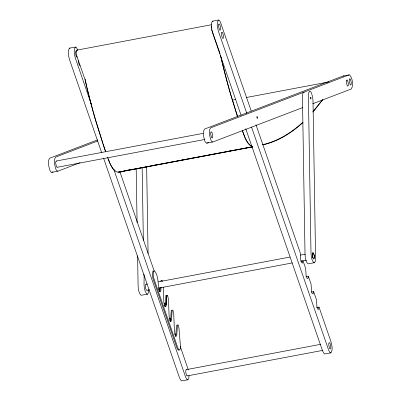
<?xml version="1.0" encoding="UTF-8"?>
<svg xmlns="http://www.w3.org/2000/svg" width="401" height="401" viewBox="0 0 401 401"><rect width="100%" height="100%" fill="white"/><g stroke="black" fill="none" stroke-linecap="round" stroke-linejoin="round"><path stroke-width="0.6" d="M148.666 289.818L148.415 292.705L147.613 294.139L141.097 295.296C138.535 293.016 138.41 289.071 138.104 285.868L137.613 255.823M189.056 375.637L188.731 378.499L187.879 379.827L181.347 380.91L179.608 378.093L103.558 158.109M164.094 303.326L165.287 303.101L164.981 305.151L164.174 305.392M160.174 287.908L159.783 291.572M161.087 287.126L160.806 290.89L160.46 291.748L159.949 291.818A2.952 0.897 79.3 0 1 159.122 290.449C157.628 283.948 158.871 276.595 154.666 270.941L153.794 271.121C152.686 273.903 153.388 277.106 154.315 279.853L177.854 347.918L179.147 350.008L179.558 350.038L180.189 349.05A6.446 1.965 79.3 0 0 180.375 345.617L178.996 328.394L178.305 325.221A1.554 0.471 79.3 0 0 177.994 324.795L177.432 325.346L176.746 335.296L176.405 336.153L175.894 336.223A2.952 0.897 79.3 0 1 175.062 334.855L174.46 331.522L173.738 314.178L172.991 310.419A1.554 0.471 79.3 0 0 172.681 309.993L172.114 310.544L171.433 320.494L171.092 321.351L170.58 321.422A2.952 0.897 79.3 0 1 169.748 320.053L169.147 316.72L168.425 299.372L167.678 295.622A1.544 0.471 79.3 0 0 167.367 295.191L166.801 295.743L166.119 305.692L165.773 306.549L165.262 306.62A2.952 0.897 79.3 0 1 164.435 305.251L163.829 301.918L163.232 287.056M166.595 295.452L166.189 295.387L165.929 295.908L165.327 305.181L164.901 306.715M159.944 287.637L159.408 290.013L158.515 289.522M168.846 318.905L170.636 318.569L170.33 320.615L169.823 321.026M311.276 292.073L313.667 291.622L313.131 293.998L312.239 293.502L311.677 292.093L311.036 284.003L308.319 276.159L305.933 276.605M316.625 307.537L319.016 307.086L318.479 309.462L317.587 308.97L317.021 307.557L316.379 299.467L313.667 291.622M308.319 276.159L308.013 278.209L307.507 278.615L306.89 278.038L306.113 275.728L305.687 268.54L302.976 260.695L302.665 262.74L302.164 263.151C299.652 260.625 300.945 256.199 300.339 253.076L255.953 124.676M175.673 336.078L176.555 325.512L177.122 324.96A1.554 0.471 79.3 0 1 177.222 325.051M160.611 281.106L161.177 280.55A1.554 0.471 79.3 0 1 161.387 280.785M161.488 280.941L161.949 280.344L162.565 281.342M346.459 80.471L347.086 79.899L347.612 80.556L348.324 83.493A3.86 1.178 79.3 0 1 348.213 85.553L347.832 86.14L347.321 85.894L346.344 82.531A3.86 1.178 79.3 0 1 346.459 80.471M170.214 321.517L170.641 319.983L171.242 310.71L171.803 310.158M175.528 336.319L175.984 334.033L174.786 334.259M322.449 99.829L312.875 111.799M322.855 99.643L312.94 112.1M147.127 290.108L146.681 290.344C145.347 288.81 144.886 286.053 145.824 284.234L146.325 284.414M314.534 262.69L315.336 261.257L315.592 258.374L313.006 100.636L312.645 97.072L311.492 93.107A5.779 1.764 79.3 0 0 310.61 91.649L309.472 91.243L308.554 93.283A8.251 2.516 79.3 0 0 308.419 95.558L311.001 253.297C311.306 256.5 311.432 260.444 313.993 262.725L314.534 262.69L308.018 263.848C305.457 261.567 305.336 257.627 305.031 254.419L302.444 96.686A8.251 2.516 79.3 0 1 302.58 94.41L303.041 92.867L303.763 92.29M77.739 49.854L76 47.037L69.468 48.12C67.188 51.273 68.581 55.844 69.413 59.348L101.719 152.786M75.438 46.997C73.162 50.15 74.556 54.716 75.388 58.225L91.538 104.942M211.427 24.752L76.872 50.145L76.421 50.852A4.642 1.414 79.3 0 0 76.285 53.328L76.837 56.105L85.488 80.897A40.481 12.351 79.3 0 0 86.446 85.343M77.278 56.972L76.817 57.148L76.285 56.491L75.573 53.559A3.86 1.178 79.3 0 1 75.684 51.498L76.065 50.907L76.576 51.158M80.13 65.228L79.669 65.403L79.137 64.746L78.426 61.814A3.86 1.178 79.3 0 1 78.436 60.32M251.247 111.067L220.219 21.569L219.031 20.09L218.47 20.05L212.5 21.173C210.645 23.223 211.457 26.471 211.618 28.987M57.453 167.087L56.992 167.262L56.461 166.605L55.749 163.668A3.86 1.178 79.3 0 1 55.864 161.613L56.24 161.022L56.752 161.272M218.47 20.05C216.194 23.203 217.588 27.769 218.42 31.278L246.836 113.478M179.041 349.878L178.27 350.173L176.976 348.083L153.438 280.018C152.515 277.271 151.814 274.068 152.921 271.287L153.794 271.106M187.468 375.717L187.006 375.892L186.48 375.236L185.768 372.303A3.86 1.178 79.3 0 1 185.879 370.243L186.254 369.652L186.771 369.902M245.773 128.796L322.64 351.146L324.379 353.963L330.91 352.88C333.191 349.727 331.797 345.156 330.965 341.652L319.016 307.086M302.87 122.235C291.422 132.741 277.748 141.292 262.439 144.706M302.935 122.541C291.627 132.896 278.174 141.408 263.091 144.856M97.568 139.879L49.644 158.235L48.656 160.159A8.757 2.672 79.3 0 0 48.471 162.42L48.762 166.044L49.859 170.174A5.614 1.714 79.3 0 0 50.737 171.758L51.619 172.36L57.864 171.192L80.075 162.686M97.699 140.992L55.619 157.107L54.626 159.032A8.757 2.672 79.3 0 0 54.441 161.297L54.736 164.921L55.834 169.047A5.614 1.714 79.3 0 0 56.711 170.636L57.864 171.192M51.889 172.32L53.057 171.869M312.78 103.719L351.356 88.947C353.697 84.867 352.529 78.536 349.667 74.902L343.136 75.984L204.62 129.037L203.633 130.962A8.757 2.672 79.3 0 0 203.447 133.222L203.738 136.846L204.836 140.977A5.614 1.714 79.3 0 0 205.713 142.561L206.595 143.162L212.841 141.994L302.845 107.523M349.111 74.862L210.595 127.914L209.608 129.834A8.757 2.672 79.3 0 0 209.417 132.099L209.713 135.723L210.811 139.849A5.614 1.714 79.3 0 0 211.688 141.438L212.841 141.994M206.866 143.122L208.62 142.45M107.528 157.262L109.799 163.187A26.255 8.01 79.3 0 0 113.428 169.433C117.287 174.921 124.571 170.545 129.739 169.889M232.385 100.14L235.457 99.563M246.515 97.473L328.845 81.939M56.411 160.991L203.232 133.327M57.408 167.247L204.846 139.473M229.703 150.756L230.931 150.525M126.681 170.415L127.909 170.184M154.33 165.197L155.558 164.966M181.979 159.979L183.207 159.748M205.322 155.573L206.55 155.342M209.623 154.761L210.851 154.53M232.971 150.355L234.199 150.124M247.718 147.573L248.946 147.342M118.751 171.994L252.685 146.716M117.929 172.174L252.48 146.781M126.114 170.846L252.675 146.961M146.004 284.179L147.232 283.948M158.31 281.863L289.978 257.056M300.439 255.086L305.361 254.159M301.181 261.031L302.374 260.805M147.092 290.279L149.553 289.818M158.781 288.078L292.299 262.926M300.915 261.302L306.449 260.259M166.199 305.016L166.641 295.732L166.781 296.098M186.44 369.617L320.67 344.329M187.437 375.877L322.9 350.359M147.613 294.139L147.067 294.169C142.325 288.875 144.811 280.419 143.904 274.104M166.009 295.677L165.929 295.908M212.5 21.173L213.056 21.218M69.468 48.12L70.025 48.16M76.872 50.145L77.488 50.441M343.136 75.984L343.692 76.025M330.91 352.88L329.757 352.319L328.614 350.023L251.537 127.077M187.879 379.827L186.726 379.266L185.583 376.97L113.824 169.402M252.199 146.285L250.424 145.433L248.595 143.633A26.01 7.935 79.3 0 1 245.001 137.448L242.339 130.435M252.234 146.601L250.44 145.738L248.595 143.924A26.255 8.01 79.3 0 1 244.966 137.678L242.289 130.631M304.043 92.335L304.334 92.496M115.257 170.941L113.428 169.142A26.01 7.935 79.3 0 1 109.834 162.956L108.175 158.751M166.806 295.783L167.006 296.309M214.861 38.857L216.66 43.985M216.861 44.556L220.044 53.639M214.66 38.265L211.763 29.769M241.066 115.192L212.445 32.406L211.568 28.807M119.673 171.152L154.24 271.146M165.287 303.101L165.678 304.224M170.636 318.569L171.021 319.687M180.234 346.334L188.244 369.677M103.017 143.934L105.573 151.453M105.523 151.638L95.593 120.4A244.284 74.531 79.3 0 1 86.721 86.902A40.792 12.446 79.3 0 1 85.408 80.967M237.603 116.646L230.821 94.741A244.019 74.451 79.3 0 1 221.964 61.278A40.481 12.351 79.3 0 1 221.066 57.383M237.547 116.821L230.755 94.892A244.284 74.531 79.3 0 1 221.888 61.393A40.792 12.446 79.3 0 1 220.575 55.458M102.821 143.337L95.654 120.25A244.019 74.451 79.3 0 1 93.328 112.044M85.142 79.067L85.488 80.897M146.646 166.51L148.074 253.517M142.16 167.693L143.352 240.299M136.19 168.821L137.072 222.65M86.796 86.786A40.481 12.351 79.3 0 1 86.561 85.824M93.162 111.453A244.019 74.451 79.3 0 1 86.942 87.398M211.452 27.819A4.642 1.414 79.3 0 1 211.457 26.03M310.414 97.548C310.78 101.403 311.597 96.295 310.414 97.548M312.299 254.003L312.815 257.718L313.848 258.881C314.79 257.056 314.314 254.299 312.986 252.755L312.745 252.765C311.793 254.575 312.274 257.347 313.592 258.876L313.833 258.866C314.785 257.061 314.319 254.294 312.986 252.77L312.544 253.006L312.299 254.003M218.881 24.155L218.715 24.551A3.86 1.178 79.3 0 0 218.605 26.611L219.583 29.975L220.094 30.22L220.475 29.634A3.86 1.178 79.3 0 0 220.585 27.574L219.873 24.636L219.342 23.98L218.881 24.155M221.738 32.411L221.573 32.807A3.86 1.178 79.3 0 0 221.457 34.867L222.435 38.225L222.946 38.476L223.327 37.884A3.86 1.178 79.3 0 0 223.437 35.824L222.725 32.892L222.199 32.235L221.738 32.411M211.006 132.019L210.841 132.415A3.86 1.178 79.3 0 0 210.725 134.475L211.703 137.834L212.219 138.084L212.595 137.493A3.86 1.178 79.3 0 0 212.71 135.433L211.994 132.5L211.467 131.844L211.006 132.019M257.006 116.646L256.956 116.766A1.158 0.356 79.3 0 0 256.926 117.383L257.216 118.39L257.482 118.29A1.158 0.356 79.3 0 0 257.517 117.668L257.006 116.646M349.522 78.967L349.356 79.363A3.86 1.178 79.3 0 0 349.241 81.423L350.218 84.781L350.73 85.032L351.111 84.441A3.86 1.178 79.3 0 0 351.221 82.385L350.509 79.448L349.983 78.791L349.522 78.967M329.076 342.9L328.91 343.296A3.86 1.178 79.3 0 0 328.8 345.356L329.772 348.72L330.289 348.965L330.665 348.379A3.86 1.178 79.3 0 0 330.78 346.319L330.063 343.381L329.537 342.725L329.076 342.9"/></g></svg>
